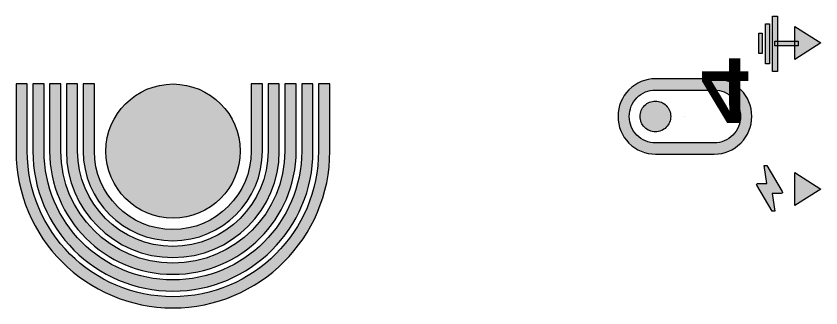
# Model space of a CAD drawing. Header units: centimetres. Extents: x 0.2 to 4.54, y -8.01 to -2.59.
# Drawn here: x 1.634 to 3.733, y -5.995 to -5.233 of the extents above; entities that cross this region are included whole.
import ezdxf

# ---------------------------------------------------------------- set-up
doc = ezdxf.new("R2010")
doc.units = ezdxf.units.CM
doc.header["$MEASUREMENT"] = 0
doc.layers.add('Camada 1', color=7, linetype='Continuous', lineweight=0)

# ---------------------------------------------------------------- blocks, each defined once
blk = doc.blocks.new('Block_6')
at = {"layer": 'Camada 1', "true_color": 0x1d1d1b, "transparency": 33554687}
h = blk.add_hatch(color=250, dxfattribs=at)
edge = h.paths.add_edge_path()
edge.add_spline(control_points=[(1.6634, -5.4101), (1.6634, -5.4101), (1.6634, -5.5855), (1.6634, -5.5855), (1.6634, -5.7947), (1.8337, -5.9654), (2.0429, -5.9654), (2.2522, -5.9654), (2.4229, -5.7946), (2.4229, -5.5854), (2.4229, -5.5274), (2.4229, -5.468), (2.4229, -5.4101), (2.4229, -5.4101), (2.4525, -5.4101), (2.4525, -5.4101), (2.4525, -5.4101), (2.4525, -5.5855), (2.4525, -5.5855), (2.4525, -5.8108), (2.2687, -5.9946), (2.0433, -5.9946), (1.818, -5.9946), (1.6342, -5.8107), (1.6342, -5.5853), (1.6342, -5.5853), (1.6342, -5.4101), (1.6342, -5.4101), (1.6342, -5.4101), (1.6634, -5.4101), (1.6634, -5.4101)], knot_values=[0, 0, 0, 0, 1, 1, 1, 2, 2, 2, 3, 3, 3, 4, 4, 4, 5, 5, 5, 6, 6, 6, 7, 7, 7, 8, 8, 8, 9, 9, 9, 10, 10, 10, 10], degree=3, periodic=0)
h = blk.add_hatch(color=250, dxfattribs=at)
edge = h.paths.add_edge_path()
edge.add_spline(control_points=[(1.7072, -5.4101), (1.7072, -5.4686), (1.7072, -5.527), (1.7072, -5.5855), (1.7072, -5.7706), (1.8578, -5.9216), (2.0429, -5.9216), (2.228, -5.9216), (2.379, -5.7705), (2.379, -5.5854), (2.379, -5.5273), (2.379, -5.4682), (2.379, -5.4101), (2.3888, -5.4101), (2.3987, -5.4101), (2.4085, -5.4101), (2.4085, -5.4686), (2.4085, -5.527), (2.4085, -5.5855), (2.4085, -5.7866), (2.2444, -5.9507), (2.0433, -5.9507), (1.842, -5.9507), (1.678, -5.7866), (1.678, -5.5854), (1.678, -5.5277), (1.678, -5.4678), (1.678, -5.4101), (1.6877, -5.4101), (1.6974, -5.4101), (1.7072, -5.4101)], knot_values=[0, 0, 0, 0, 1, 1, 1, 2, 2, 2, 3, 3, 3, 4, 4, 4, 5, 5, 5, 6, 6, 6, 7, 7, 7, 8, 8, 8, 9, 9, 9, 10, 10, 10, 10], degree=3, periodic=0)
edge.add_line((1.7072, -5.4101), (1.7072, -5.4101))
h = blk.add_hatch(color=250, dxfattribs=at)
edge = h.paths.add_edge_path()
edge.add_spline(control_points=[(1.7509, -5.4101), (1.7509, -5.4686), (1.7509, -5.527), (1.7509, -5.5855), (1.7509, -5.7464), (1.882, -5.8777), (2.0429, -5.8777), (2.2039, -5.8777), (2.3352, -5.7464), (2.3352, -5.5854), (2.3352, -5.5272), (2.3352, -5.4683), (2.3352, -5.4101), (2.345, -5.4101), (2.3548, -5.4101), (2.3646, -5.4101), (2.3646, -5.4686), (2.3646, -5.527), (2.3646, -5.5855), (2.3646, -5.7625), (2.2202, -5.9069), (2.0431, -5.9069), (1.8661, -5.9069), (1.7217, -5.7624), (1.7217, -5.5854), (1.7217, -5.5284), (1.7217, -5.4671), (1.7217, -5.4101), (1.7315, -5.4101), (1.7412, -5.4101), (1.7509, -5.4101)], knot_values=[0, 0, 0, 0, 1, 1, 1, 2, 2, 2, 3, 3, 3, 4, 4, 4, 5, 5, 5, 6, 6, 6, 7, 7, 7, 8, 8, 8, 9, 9, 9, 10, 10, 10, 10], degree=3, periodic=0)
edge.add_line((1.7509, -5.4101), (1.7509, -5.4101))
h = blk.add_hatch(color=250, dxfattribs=at)
edge = h.paths.add_edge_path()
edge.add_spline(control_points=[(1.7947, -5.4101), (1.7947, -5.4686), (1.7947, -5.527), (1.7947, -5.5855), (1.7947, -5.7223), (1.9061, -5.8339), (2.0429, -5.8339), (2.1797, -5.8339), (2.2913, -5.7222), (2.2913, -5.5854), (2.2913, -5.5271), (2.2913, -5.4684), (2.2913, -5.4101), (2.3011, -5.4101), (2.3109, -5.4101), (2.3206, -5.4101), (2.3206, -5.4686), (2.3206, -5.527), (2.3206, -5.5855), (2.3206, -5.7384), (2.1959, -5.8631), (2.0431, -5.8631), (1.8902, -5.8631), (1.7655, -5.7384), (1.7655, -5.5855), (1.7655, -5.5292), (1.7654, -5.4664), (1.7654, -5.4101), (1.7752, -5.4101), (1.7849, -5.4101), (1.7947, -5.4101)], knot_values=[0, 0, 0, 0, 1, 1, 1, 2, 2, 2, 3, 3, 3, 4, 4, 4, 5, 5, 5, 6, 6, 6, 7, 7, 7, 8, 8, 8, 9, 9, 9, 10, 10, 10, 10], degree=3, periodic=0)
edge.add_line((1.7947, -5.4101), (1.7947, -5.4101))
h = blk.add_hatch(color=250, dxfattribs=at)
edge = h.paths.add_edge_path()
edge.add_spline(control_points=[(1.8384, -5.4101), (1.8384, -5.4101), (1.8384, -5.5854), (1.8384, -5.5854), (1.8384, -5.6981), (1.9303, -5.7901), (2.0429, -5.7901), (2.1556, -5.7901), (2.2474, -5.6981), (2.2474, -5.5854), (2.2474, -5.5854), (2.2474, -5.4101), (2.2474, -5.4101), (2.2474, -5.4101), (2.2767, -5.4101), (2.2767, -5.4101), (2.2767, -5.4101), (2.2767, -5.5855), (2.2767, -5.5855), (2.2767, -5.7142), (2.1717, -5.8192), (2.043, -5.8192), (1.9142, -5.8192), (1.8092, -5.7143), (1.8092, -5.5855), (1.8092, -5.53), (1.8092, -5.4656), (1.8092, -5.4101), (1.8092, -5.4101), (1.8384, -5.4101), (1.8384, -5.4101)], knot_values=[0, 0, 0, 0, 1, 1, 1, 2, 2, 2, 3, 3, 3, 4, 4, 4, 5, 5, 5, 6, 6, 6, 7, 7, 7, 8, 8, 8, 9, 9, 9, 10, 10, 10, 10], degree=3, periodic=0)
h = blk.add_hatch(color=250, dxfattribs=at)
edge = h.paths.add_edge_path()
edge.add_spline(control_points=[(2.0435, -5.4102), (1.9471, -5.4102), (1.8684, -5.4888), (1.8684, -5.5852), (1.8684, -5.6817), (1.9471, -5.7603), (2.0435, -5.7603), (2.1399, -5.7603), (2.2186, -5.6817), (2.2186, -5.5852), (2.2186, -5.4888), (2.1399, -5.4102), (2.0435, -5.4102)], knot_values=[0, 0, 0, 0, 1, 1, 1, 2, 2, 2, 3, 3, 3, 4, 4, 4, 4], degree=3, periodic=0)
edge.add_line((2.0435, -5.4102), (2.0435, -5.4102))
at = {"layer": 'Camada 1'}
for points, knots in [([(1.6634, -5.4101), (1.6634, -5.4101), (1.6634, -5.5855), (1.6634, -5.5855), (1.6634, -5.7947), (1.8337, -5.9654), (2.0429, -5.9654), (2.2522, -5.9654), (2.4229, -5.7946), (2.4229, -5.5854), (2.4229, -5.5274), (2.4229, -5.468), (2.4229, -5.4101), (2.4229, -5.4101), (2.4525, -5.4101), (2.4525, -5.4101), (2.4525, -5.4101), (2.4525, -5.5855), (2.4525, -5.5855), (2.4525, -5.8108), (2.2687, -5.9946), (2.0433, -5.9946), (1.818, -5.9946), (1.6342, -5.8107), (1.6342, -5.5853), (1.6342, -5.5853), (1.6342, -5.4101), (1.6342, -5.4101), (1.6342, -5.4101), (1.6634, -5.4101), (1.6634, -5.4101)], [0, 0, 0, 0, 1, 1, 1, 2, 2, 2, 3, 3, 3, 4, 4, 4, 5, 5, 5, 6, 6, 6, 7, 7, 7, 8, 8, 8, 9, 9, 9, 10, 10, 10, 10]), ([(1.7072, -5.4101), (1.7072, -5.4686), (1.7072, -5.527), (1.7072, -5.5855), (1.7072, -5.7706), (1.8578, -5.9216), (2.0429, -5.9216), (2.228, -5.9216), (2.379, -5.7705), (2.379, -5.5854), (2.379, -5.5273), (2.379, -5.4682), (2.379, -5.4101), (2.3888, -5.4101), (2.3987, -5.4101), (2.4085, -5.4101), (2.4085, -5.4686), (2.4085, -5.527), (2.4085, -5.5855), (2.4085, -5.7866), (2.2444, -5.9507), (2.0433, -5.9507), (1.842, -5.9507), (1.678, -5.7866), (1.678, -5.5854), (1.678, -5.5277), (1.678, -5.4678), (1.678, -5.4101), (1.6877, -5.4101), (1.6974, -5.4101), (1.7072, -5.4101)], [0, 0, 0, 0, 1, 1, 1, 2, 2, 2, 3, 3, 3, 4, 4, 4, 5, 5, 5, 6, 6, 6, 7, 7, 7, 8, 8, 8, 9, 9, 9, 10, 10, 10, 10]), ([(1.7509, -5.4101), (1.7509, -5.4686), (1.7509, -5.527), (1.7509, -5.5855), (1.7509, -5.7464), (1.882, -5.8777), (2.0429, -5.8777), (2.2039, -5.8777), (2.3352, -5.7464), (2.3352, -5.5854), (2.3352, -5.5272), (2.3352, -5.4683), (2.3352, -5.4101), (2.345, -5.4101), (2.3548, -5.4101), (2.3646, -5.4101), (2.3646, -5.4686), (2.3646, -5.527), (2.3646, -5.5855), (2.3646, -5.7625), (2.2202, -5.9069), (2.0431, -5.9069), (1.8661, -5.9069), (1.7217, -5.7624), (1.7217, -5.5854), (1.7217, -5.5284), (1.7217, -5.4671), (1.7217, -5.4101), (1.7315, -5.4101), (1.7412, -5.4101), (1.7509, -5.4101)], [0, 0, 0, 0, 1, 1, 1, 2, 2, 2, 3, 3, 3, 4, 4, 4, 5, 5, 5, 6, 6, 6, 7, 7, 7, 8, 8, 8, 9, 9, 9, 10, 10, 10, 10]), ([(1.7947, -5.4101), (1.7947, -5.4686), (1.7947, -5.527), (1.7947, -5.5855), (1.7947, -5.7223), (1.9061, -5.8339), (2.0429, -5.8339), (2.1797, -5.8339), (2.2913, -5.7222), (2.2913, -5.5854), (2.2913, -5.5271), (2.2913, -5.4684), (2.2913, -5.4101), (2.3011, -5.4101), (2.3109, -5.4101), (2.3206, -5.4101), (2.3206, -5.4686), (2.3206, -5.527), (2.3206, -5.5855), (2.3206, -5.7384), (2.1959, -5.8631), (2.0431, -5.8631), (1.8902, -5.8631), (1.7655, -5.7384), (1.7655, -5.5855), (1.7655, -5.5292), (1.7654, -5.4664), (1.7654, -5.4101), (1.7752, -5.4101), (1.7849, -5.4101), (1.7947, -5.4101)], [0, 0, 0, 0, 1, 1, 1, 2, 2, 2, 3, 3, 3, 4, 4, 4, 5, 5, 5, 6, 6, 6, 7, 7, 7, 8, 8, 8, 9, 9, 9, 10, 10, 10, 10]), ([(1.8384, -5.4101), (1.8384, -5.4101), (1.8384, -5.5854), (1.8384, -5.5854), (1.8384, -5.6981), (1.9303, -5.7901), (2.0429, -5.7901), (2.1556, -5.7901), (2.2474, -5.6981), (2.2474, -5.5854), (2.2474, -5.5854), (2.2474, -5.4101), (2.2474, -5.4101), (2.2474, -5.4101), (2.2767, -5.4101), (2.2767, -5.4101), (2.2767, -5.4101), (2.2767, -5.5855), (2.2767, -5.5855), (2.2767, -5.7142), (2.1717, -5.8192), (2.043, -5.8192), (1.9142, -5.8192), (1.8092, -5.7143), (1.8092, -5.5855), (1.8092, -5.53), (1.8092, -5.4656), (1.8092, -5.4101), (1.8092, -5.4101), (1.8384, -5.4101), (1.8384, -5.4101)], [0, 0, 0, 0, 1, 1, 1, 2, 2, 2, 3, 3, 3, 4, 4, 4, 5, 5, 5, 6, 6, 6, 7, 7, 7, 8, 8, 8, 9, 9, 9, 10, 10, 10, 10]), ([(2.0435, -5.4102), (1.9471, -5.4102), (1.8684, -5.4888), (1.8684, -5.5852), (1.8684, -5.6817), (1.9471, -5.7603), (2.0435, -5.7603), (2.1399, -5.7603), (2.2186, -5.6817), (2.2186, -5.5852), (2.2186, -5.4888), (2.1399, -5.4102), (2.0435, -5.4102)], [0, 0, 0, 0, 1, 1, 1, 2, 2, 2, 3, 3, 3, 4, 4, 4, 4])]:
    blk.add_open_spline(points, degree=3, knots=knots, dxfattribs=at)
blk = doc.blocks.new('Block_4')
at = {"layer": 'Camada 1'}
blk.add_blockref('Block_6', (0, 0), dxfattribs=at)
blk = doc.blocks.new('Block_13')
at = {"layer": 'Camada 1', "true_color": 0x1d1d1b, "transparency": 33554687}
h = blk.add_hatch(color=250, dxfattribs=at)
h.dxf.hatch_style = 2
h.paths.add_polyline_path([(3.6072, -5.3775), (3.6072, -5.233), (3.6196, -5.233), (3.6196, -5.3775)])
h = blk.add_hatch(color=250, dxfattribs=at)
h.dxf.hatch_style = 2
h.paths.add_polyline_path([(3.5887, -5.3576), (3.5887, -5.2528), (3.5989, -5.2528), (3.5989, -5.3576)])
h = blk.add_hatch(color=250, dxfattribs=at)
h.dxf.hatch_style = 2
h.paths.add_polyline_path([(3.5716, -5.3303), (3.5716, -5.2779), (3.5802, -5.2779), (3.5802, -5.3303)])
h = blk.add_hatch(color=250, dxfattribs=at)
h.dxf.hatch_style = 2
h.paths.add_polyline_path([(3.6133, -5.3102), (3.6133, -5.298), (3.6741, -5.298), (3.6741, -5.3102)])
at = {"layer": 'Camada 1'}
for points in [[(3.6072, -5.3775), (3.6072, -5.233), (3.6196, -5.233), (3.6196, -5.3775)], [(3.5887, -5.3576), (3.5887, -5.2528), (3.5989, -5.2528), (3.5989, -5.3576)], [(3.5716, -5.3303), (3.5716, -5.2779), (3.5802, -5.2779), (3.5802, -5.3303)], [(3.6133, -5.3102), (3.6133, -5.298), (3.6741, -5.298), (3.6741, -5.3102)]]:
    blk.add_lwpolyline(points, close=True, dxfattribs=at)
blk = doc.blocks.new('Block_12')
at = {"layer": 'Camada 1', "true_color": 0x010101, "transparency": 33554687}
h = blk.add_hatch(color=18, dxfattribs=at)
h.dxf.hatch_style = 2
edge = h.paths.add_edge_path()
edge.add_spline(control_points=[(3.7331, -5.3029), (3.7331, -5.3029), (3.6654, -5.26), (3.6654, -5.26), (3.6654, -5.26), (3.6654, -5.3459), (3.6654, -5.3459), (3.6654, -5.3459), (3.7331, -5.3029), (3.7331, -5.3029)], knot_values=[0, 0, 0, 0, 1, 1, 1, 2, 2, 2, 3, 3, 3, 3], degree=3, periodic=0)
h = blk.add_hatch(color=18, dxfattribs=at)
h.dxf.hatch_style = 2
edge = h.paths.add_edge_path()
edge.add_spline(control_points=[(3.3784, -5.4948), (3.3784, -5.4948), (3.3784, -5.4948), (3.3784, -5.4948), (3.3784, -5.4948), (3.3784, -5.4948), (3.3784, -5.4948), (3.3784, -5.4948), (3.3784, -5.4948), (3.3784, -5.4948), (3.3784, -5.4948), (3.3784, -5.4948), (3.3784, -5.4948), (3.3784, -5.4948), (3.3784, -5.4948), (3.3784, -5.4948), (3.3784, -5.4948), (3.3784, -5.4948), (3.3784, -5.4948), (3.3784, -5.4948), (3.3784, -5.4948), (3.3784, -5.4948), (3.3784, -5.4948), (3.3784, -5.4948), (3.3784, -5.4948)], knot_values=[0, 0, 0, 0, 1, 1, 1, 2, 2, 2, 3, 3, 3, 4, 4, 4, 5, 5, 5, 6, 6, 6, 7, 7, 7, 8, 8, 8, 8], degree=3, periodic=0)
edge = h.paths.add_edge_path()
edge.add_spline(control_points=[(3.3298, -5.5232), (3.3376, -5.5154), (3.3414, -5.506), (3.3414, -5.4948), (3.3414, -5.4837), (3.3376, -5.4742), (3.3298, -5.4665), (3.3221, -5.4587), (3.3126, -5.4549), (3.3015, -5.4549), (3.2906, -5.4549), (3.2812, -5.4587), (3.2733, -5.4665), (3.2655, -5.4742), (3.2615, -5.4837), (3.2615, -5.4948), (3.2615, -5.506), (3.2654, -5.5154), (3.2731, -5.5232), (3.2809, -5.5309), (3.2903, -5.5348), (3.3015, -5.5348), (3.3126, -5.5348), (3.3221, -5.5309), (3.3298, -5.5232)], knot_values=[0, 0, 0, 0, 1, 1, 1, 2, 2, 2, 3, 3, 3, 4, 4, 4, 5, 5, 5, 6, 6, 6, 7, 7, 7, 8, 8, 8, 8], degree=3, periodic=0)
edge = h.paths.add_edge_path()
edge.add_spline(control_points=[(3.4548, -5.5637), (3.4736, -5.5637), (3.4897, -5.5571), (3.5032, -5.5437), (3.5166, -5.5304), (3.5233, -5.5141), (3.5233, -5.4948), (3.5233, -5.4758), (3.5166, -5.4596), (3.5032, -5.4461), (3.4897, -5.4327), (3.4736, -5.426), (3.4548, -5.426), (3.4548, -5.426), (3.3019, -5.426), (3.3019, -5.426), (3.2828, -5.426), (3.2667, -5.4327), (3.2533, -5.4461), (3.24, -5.4596), (3.2334, -5.4758), (3.2334, -5.4948), (3.2334, -5.5139), (3.24, -5.5301), (3.2533, -5.5435), (3.2667, -5.557), (3.283, -5.5637), (3.3022, -5.5637), (3.3022, -5.5637), (3.4548, -5.5637), (3.4548, -5.5637)], knot_values=[0, 0, 0, 0, 1, 1, 1, 2, 2, 2, 3, 3, 3, 4, 4, 4, 5, 5, 5, 6, 6, 6, 7, 7, 7, 8, 8, 8, 9, 9, 9, 10, 10, 10, 10], degree=3, periodic=0)
edge = h.paths.add_edge_path()
edge.add_spline(control_points=[(3.3019, -5.593), (3.2747, -5.593), (3.2516, -5.5835), (3.2326, -5.5645), (3.2136, -5.5454), (3.2041, -5.5222), (3.2041, -5.4948), (3.2041, -5.4677), (3.2136, -5.4445), (3.2326, -5.4254), (3.2516, -5.4062), (3.2747, -5.3967), (3.3019, -5.3967), (3.3019, -5.3967), (3.4548, -5.3967), (3.4548, -5.3967), (3.482, -5.3967), (3.5051, -5.4062), (3.5241, -5.4252), (3.5431, -5.4442), (3.5526, -5.4674), (3.5526, -5.4948), (3.5526, -5.522), (3.5431, -5.5451), (3.5241, -5.5643), (3.5051, -5.5834), (3.482, -5.593), (3.4548, -5.593), (3.4548, -5.593), (3.3019, -5.593), (3.3019, -5.593)], knot_values=[0, 0, 0, 0, 1, 1, 1, 2, 2, 2, 3, 3, 3, 4, 4, 4, 5, 5, 5, 6, 6, 6, 7, 7, 7, 8, 8, 8, 9, 9, 9, 10, 10, 10, 10], degree=3, periodic=0)
h = blk.add_hatch(color=18, dxfattribs=at)
h.dxf.hatch_style = 2
edge = h.paths.add_edge_path()
edge.add_spline(control_points=[(3.6125, -5.7421), (3.6125, -5.7421), (3.6059, -5.6956), (3.6059, -5.6956), (3.6059, -5.6956), (3.6298, -5.6956), (3.6298, -5.6956), (3.6311, -5.6956), (3.632, -5.6951), (3.6327, -5.694), (3.6333, -5.6929), (3.6332, -5.6918), (3.6323, -5.6909), (3.6323, -5.6909), (3.592, -5.6232), (3.592, -5.6232), (3.592, -5.6232), (3.5854, -5.6232), (3.5854, -5.6232), (3.5854, -5.6232), (3.592, -5.6696), (3.592, -5.6696), (3.592, -5.6696), (3.5682, -5.6696), (3.5682, -5.6696), (3.5673, -5.6696), (3.5665, -5.6702), (3.5657, -5.6713), (3.565, -5.6724), (3.5649, -5.6734), (3.5656, -5.6744), (3.5656, -5.6744), (3.6059, -5.7421), (3.6059, -5.7421), (3.6059, -5.7421), (3.6125, -5.7421), (3.6125, -5.7421)], knot_values=[0, 0, 0, 0, 1, 1, 1, 2, 2, 2, 3, 3, 3, 4, 4, 4, 5, 5, 5, 6, 6, 6, 7, 7, 7, 8, 8, 8, 9, 9, 9, 10, 10, 10, 11, 11, 11, 12, 12, 12, 12], degree=3, periodic=0)
h = blk.add_hatch(color=18, dxfattribs=at)
h.dxf.hatch_style = 2
edge = h.paths.add_edge_path()
edge.add_spline(control_points=[(3.7331, -5.6846), (3.7331, -5.6846), (3.6654, -5.6416), (3.6654, -5.6416), (3.6654, -5.6416), (3.6654, -5.7276), (3.6654, -5.7276), (3.6654, -5.7276), (3.7331, -5.6846), (3.7331, -5.6846)], knot_values=[0, 0, 0, 0, 1, 1, 1, 2, 2, 2, 3, 3, 3, 3], degree=3, periodic=0)
at = {"layer": 'Camada 1'}
for points, knots in [([(3.7331, -5.3029), (3.7331, -5.3029), (3.6654, -5.26), (3.6654, -5.26), (3.6654, -5.26), (3.6654, -5.3459), (3.6654, -5.3459), (3.6654, -5.3459), (3.7331, -5.3029), (3.7331, -5.3029)], [0, 0, 0, 0, 1, 1, 1, 2, 2, 2, 3, 3, 3, 3]), ([(3.3019, -5.593), (3.2747, -5.593), (3.2516, -5.5835), (3.2326, -5.5645), (3.2136, -5.5454), (3.2041, -5.5222), (3.2041, -5.4948), (3.2041, -5.4677), (3.2136, -5.4445), (3.2326, -5.4254), (3.2516, -5.4062), (3.2747, -5.3967), (3.3019, -5.3967), (3.3019, -5.3967), (3.4548, -5.3967), (3.4548, -5.3967), (3.482, -5.3967), (3.5051, -5.4062), (3.5241, -5.4252), (3.5431, -5.4442), (3.5526, -5.4674), (3.5526, -5.4948), (3.5526, -5.522), (3.5431, -5.5451), (3.5241, -5.5643), (3.5051, -5.5834), (3.482, -5.593), (3.4548, -5.593), (3.4548, -5.593), (3.3019, -5.593), (3.3019, -5.593)], [0, 0, 0, 0, 1, 1, 1, 2, 2, 2, 3, 3, 3, 4, 4, 4, 5, 5, 5, 6, 6, 6, 7, 7, 7, 8, 8, 8, 9, 9, 9, 10, 10, 10, 10]), ([(3.4548, -5.5637), (3.4736, -5.5637), (3.4897, -5.5571), (3.5032, -5.5437), (3.5166, -5.5304), (3.5233, -5.5141), (3.5233, -5.4948), (3.5233, -5.4758), (3.5166, -5.4596), (3.5032, -5.4461), (3.4897, -5.4327), (3.4736, -5.426), (3.4548, -5.426), (3.4548, -5.426), (3.3019, -5.426), (3.3019, -5.426), (3.2828, -5.426), (3.2667, -5.4327), (3.2533, -5.4461), (3.24, -5.4596), (3.2334, -5.4758), (3.2334, -5.4948), (3.2334, -5.5139), (3.24, -5.5301), (3.2533, -5.5435), (3.2667, -5.557), (3.283, -5.5637), (3.3022, -5.5637), (3.3022, -5.5637), (3.4548, -5.5637), (3.4548, -5.5637)], [0, 0, 0, 0, 1, 1, 1, 2, 2, 2, 3, 3, 3, 4, 4, 4, 5, 5, 5, 6, 6, 6, 7, 7, 7, 8, 8, 8, 9, 9, 9, 10, 10, 10, 10]), ([(3.3298, -5.5232), (3.3376, -5.5154), (3.3414, -5.506), (3.3414, -5.4948), (3.3414, -5.4837), (3.3376, -5.4742), (3.3298, -5.4665), (3.3221, -5.4587), (3.3126, -5.4549), (3.3015, -5.4549), (3.2906, -5.4549), (3.2812, -5.4587), (3.2733, -5.4665), (3.2655, -5.4742), (3.2615, -5.4837), (3.2615, -5.4948), (3.2615, -5.506), (3.2654, -5.5154), (3.2731, -5.5232), (3.2809, -5.5309), (3.2903, -5.5348), (3.3015, -5.5348), (3.3126, -5.5348), (3.3221, -5.5309), (3.3298, -5.5232)], [0, 0, 0, 0, 1, 1, 1, 2, 2, 2, 3, 3, 3, 4, 4, 4, 5, 5, 5, 6, 6, 6, 7, 7, 7, 8, 8, 8, 8]), ([(3.3784, -5.4948), (3.3784, -5.4948), (3.3784, -5.4948), (3.3784, -5.4948), (3.3784, -5.4948), (3.3784, -5.4948), (3.3784, -5.4948), (3.3784, -5.4948), (3.3784, -5.4948), (3.3784, -5.4948), (3.3784, -5.4948), (3.3784, -5.4948), (3.3784, -5.4948), (3.3784, -5.4948), (3.3784, -5.4948), (3.3784, -5.4948), (3.3784, -5.4948), (3.3784, -5.4948), (3.3784, -5.4948), (3.3784, -5.4948), (3.3784, -5.4948), (3.3784, -5.4948), (3.3784, -5.4948), (3.3784, -5.4948), (3.3784, -5.4948)], [0, 0, 0, 0, 1, 1, 1, 2, 2, 2, 3, 3, 3, 4, 4, 4, 5, 5, 5, 6, 6, 6, 7, 7, 7, 8, 8, 8, 8]), ([(3.6125, -5.7421), (3.6125, -5.7421), (3.6059, -5.6956), (3.6059, -5.6956), (3.6059, -5.6956), (3.6298, -5.6956), (3.6298, -5.6956), (3.6311, -5.6956), (3.632, -5.6951), (3.6327, -5.694), (3.6333, -5.6929), (3.6332, -5.6918), (3.6323, -5.6909), (3.6323, -5.6909), (3.592, -5.6232), (3.592, -5.6232), (3.592, -5.6232), (3.5854, -5.6232), (3.5854, -5.6232), (3.5854, -5.6232), (3.592, -5.6696), (3.592, -5.6696), (3.592, -5.6696), (3.5682, -5.6696), (3.5682, -5.6696), (3.5673, -5.6696), (3.5665, -5.6702), (3.5657, -5.6713), (3.565, -5.6724), (3.5649, -5.6734), (3.5656, -5.6744), (3.5656, -5.6744), (3.6059, -5.7421), (3.6059, -5.7421), (3.6059, -5.7421), (3.6125, -5.7421), (3.6125, -5.7421)], [0, 0, 0, 0, 1, 1, 1, 2, 2, 2, 3, 3, 3, 4, 4, 4, 5, 5, 5, 6, 6, 6, 7, 7, 7, 8, 8, 8, 9, 9, 9, 10, 10, 10, 11, 11, 11, 12, 12, 12, 12]), ([(3.7331, -5.6846), (3.7331, -5.6846), (3.6654, -5.6416), (3.6654, -5.6416), (3.6654, -5.6416), (3.6654, -5.7276), (3.6654, -5.7276), (3.6654, -5.7276), (3.7331, -5.6846), (3.7331, -5.6846)], [0, 0, 0, 0, 1, 1, 1, 2, 2, 2, 3, 3, 3, 3])]:
    blk.add_open_spline(points, degree=3, knots=knots, dxfattribs=at)
blk.add_blockref('Block_13', (0, 0), dxfattribs=at)
at = {"layer": 'Camada 1', "extrusion": (0, 0, -1), "insert": (3.4193, -5.3428), "char_height": 0.2, "attachment_point": 7, "text_direction": (1, 0, 0)}
blk.add_mtext('\\C250;\\c1776925;\\FTheMix 7 Bold|b1|i0|c1;\\H0.169431;\\W1.000000;4', dxfattribs=at)

msp = doc.modelspace()

# ---------------------------------------------------------------- block references
at = {"layer": 'Camada 1'}
for name in ['Block_4', 'Block_12']:
    msp.add_blockref(name, (0, 0), dxfattribs=at)

doc.saveas('drawing.dxf')
